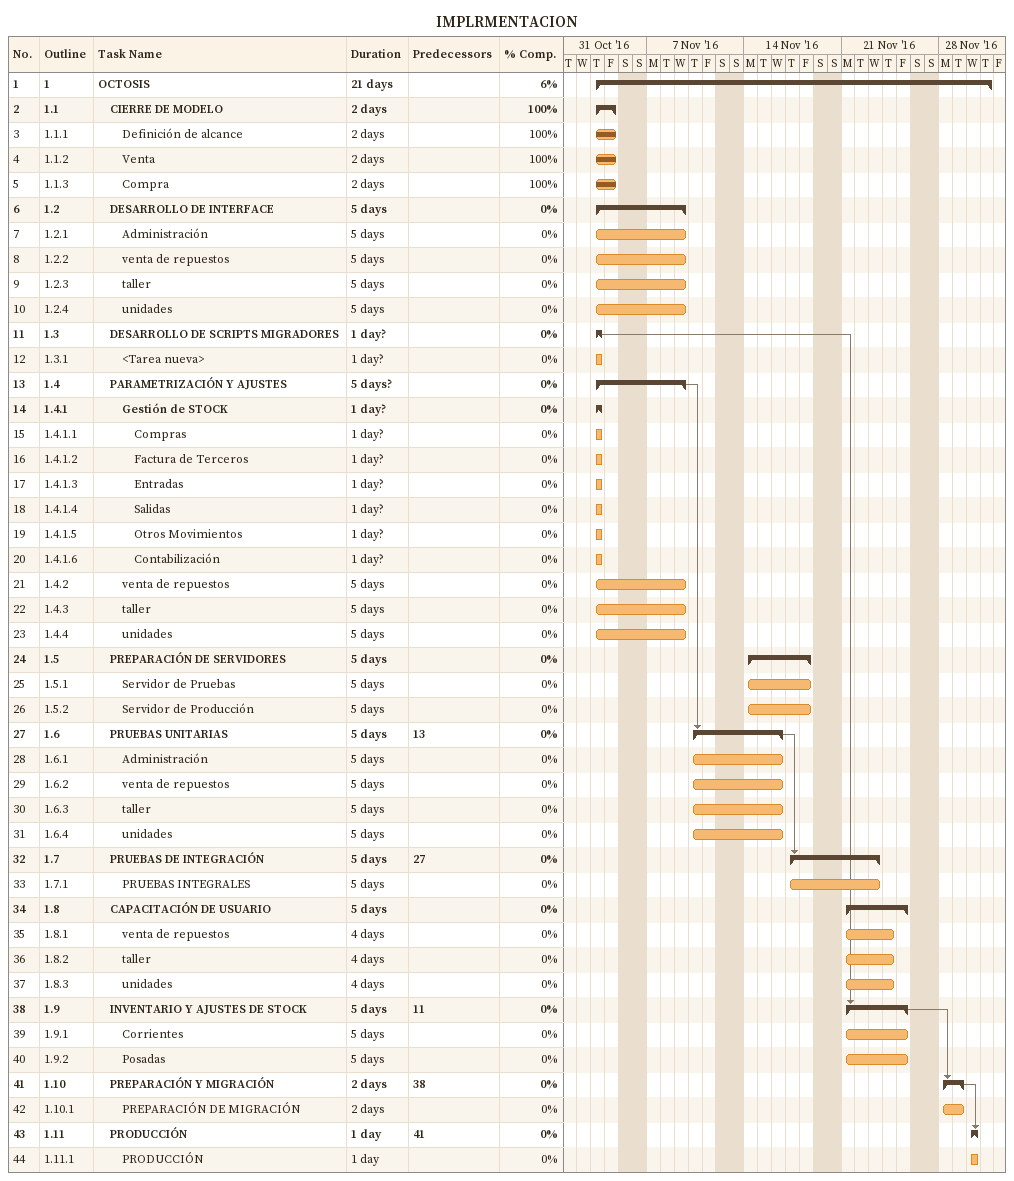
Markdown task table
IMPLRMENTACION

| ID | WBS | Task | Duration | Start | Finish | Predecessors | % complete |
|---|---|---|---|---|---|---|---|
| 1 | 1 | **OCTOSIS** | 21d | 2016-11-03 | 2016-12-01 |  | 6 |
| 2 | 1.1 | **CIERRE DE MODELO** | 2d | 2016-11-03 | 2016-11-04 |  | 100 |
| 3 | 1.1.1 | Definición de alcance | 2d | 2016-11-03 | 2016-11-04 |  | 100 |
| 4 | 1.1.2 | Venta | 2d | 2016-11-03 | 2016-11-04 |  | 100 |
| 5 | 1.1.3 | Compra | 2d | 2016-11-03 | 2016-11-04 |  | 100 |
| 6 | 1.2 | **DESARROLLO DE INTERFACE** | 5d | 2016-11-03 | 2016-11-09 |  | 0 |
| 7 | 1.2.1 | Administración | 5d | 2016-11-03 | 2016-11-09 |  | 0 |
| 8 | 1.2.2 | venta de repuestos | 5d | 2016-11-03 | 2016-11-09 |  | 0 |
| 9 | 1.2.3 | taller | 5d | 2016-11-03 | 2016-11-09 |  | 0 |
| 10 | 1.2.4 | unidades | 5d | 2016-11-03 | 2016-11-09 |  | 0 |
| 11 | 1.3 | **DESARROLLO DE SCRIPTS MIGRADORES** | 1d? | 2016-11-03 | 2016-11-03 |  | 0 |
| 12 | 1.3.1 | <Tarea nueva> | 1d? | 2016-11-03 | 2016-11-03 |  | 0 |
| 13 | 1.4 | **PARAMETRIZACIÓN Y AJUSTES** | 5d? | 2016-11-03 | 2016-11-09 |  | 0 |
| 14 | 1.4.1 | **Gestión de STOCK** | 1d? | 2016-11-03 | 2016-11-03 |  | 0 |
| 15 | 1.4.1.1 | Compras | 1d? | 2016-11-03 | 2016-11-03 |  | 0 |
| 16 | 1.4.1.2 | Factura de Terceros | 1d? | 2016-11-03 | 2016-11-03 |  | 0 |
| 17 | 1.4.1.3 | Entradas | 1d? | 2016-11-03 | 2016-11-03 |  | 0 |
| 18 | 1.4.1.4 | Salidas | 1d? | 2016-11-03 | 2016-11-03 |  | 0 |
| 19 | 1.4.1.5 | Otros Movimientos | 1d? | 2016-11-03 | 2016-11-03 |  | 0 |
| 20 | 1.4.1.6 | Contabilización | 1d? | 2016-11-03 | 2016-11-03 |  | 0 |
| 21 | 1.4.2 | venta de repuestos | 5d | 2016-11-03 | 2016-11-09 |  | 0 |
| 22 | 1.4.3 | taller | 5d | 2016-11-03 | 2016-11-09 |  | 0 |
| 23 | 1.4.4 | unidades | 5d | 2016-11-03 | 2016-11-09 |  | 0 |
| 24 | 1.5 | **PREPARACIÓN DE SERVIDORES** | 5d | 2016-11-14 | 2016-11-18 |  | 0 |
| 25 | 1.5.1 | Servidor de Pruebas | 5d | 2016-11-14 | 2016-11-18 |  | 0 |
| 26 | 1.5.2 | Servidor de Producción | 5d | 2016-11-14 | 2016-11-18 |  | 0 |
| 27 | 1.6 | **PRUEBAS UNITARIAS** | 5d | 2016-11-10 | 2016-11-16 | 13 | 0 |
| 28 | 1.6.1 | Administración | 5d | 2016-11-10 | 2016-11-16 |  | 0 |
| 29 | 1.6.2 | venta de repuestos | 5d | 2016-11-10 | 2016-11-16 |  | 0 |
| 30 | 1.6.3 | taller | 5d | 2016-11-10 | 2016-11-16 |  | 0 |
| 31 | 1.6.4 | unidades | 5d | 2016-11-10 | 2016-11-16 |  | 0 |
| 32 | 1.7 | **PRUEBAS DE INTEGRACIÓN** | 5d | 2016-11-17 | 2016-11-23 | 27 | 0 |
| 33 | 1.7.1 | PRUEBAS INTEGRALES | 5d | 2016-11-17 | 2016-11-23 |  | 0 |
| 34 | 1.8 | **CAPACITACIÓN DE USUARIO** | 5d | 2016-11-21 | 2016-11-25 |  | 0 |
| 35 | 1.8.1 | venta de repuestos | 4d | 2016-11-21 | 2016-11-24 |  | 0 |
| 36 | 1.8.2 | taller | 4d | 2016-11-21 | 2016-11-24 |  | 0 |
| 37 | 1.8.3 | unidades | 4d | 2016-11-21 | 2016-11-24 |  | 0 |
| 38 | 1.9 | **INVENTARIO Y AJUSTES DE STOCK** | 5d | 2016-11-21 | 2016-11-25 | 11 | 0 |
| 39 | 1.9.1 | Corrientes | 5d | 2016-11-21 | 2016-11-25 |  | 0 |
| 40 | 1.9.2 | Posadas | 5d | 2016-11-21 | 2016-11-25 |  | 0 |
| 41 | 1.10 | **PREPARACIÓN Y MIGRACIÓN** | 2d | 2016-11-28 | 2016-11-29 | 38 | 0 |
| 42 | 1.10.1 | PREPARACIÓN DE MIGRACIÓN | 2d | 2016-11-28 | 2016-11-29 |  | 0 |
| 43 | 1.11 | **PRODUCCIÓN** | 1d | 2016-11-30 | 2016-11-30 | 41 | 0 |
| 44 | 1.11.1 | PRODUCCIÓN | 1d | 2016-11-30 | 2016-11-30 |  | 0 |
